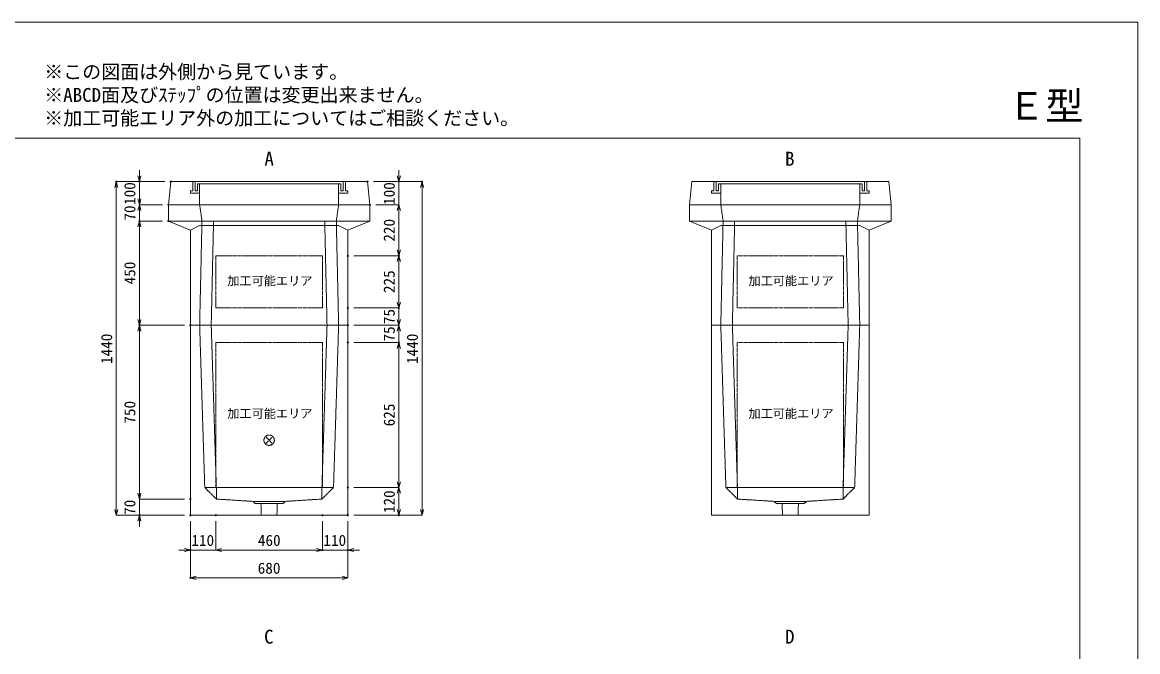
# Model space of a CAD drawing. Units: millimetres, scale not verified. Extents: x -3712 to 3712, y -2625 to 2625.
# Drawn here: x -1103 to 3712, y -91 to 2625 of the extents above; entities that cross this region are included whole.
import ezdxf
from ezdxf.enums import TextEntityAlignment as Align

# ---------------------------------------------------------------- set-up
doc = ezdxf.new("R2010")
doc.units = ezdxf.units.MM
doc.header["$LTSCALE"] = 10
doc.header["$PDMODE"] = 32
doc.header["$PDSIZE"] = 5
doc.linetypes.add('LONG_DASHED1', pattern=[7, 6, -1])
doc.linetypes.add('LONG_DOUBLE_CHAIN', pattern=[21.8, 18, -1, 0.6, -0.6, 0.6, -1])
for name, color, linetype, lineweight in [('0-0_D-TTL', 7, 'Continuous', 9), ('0-1_Defpoints', 7, 'Continuous', 9), ('0-3_D-TTL-TXT', 7, 'Continuous', 9), ('0-4_D-STR-TXT', 7, 'Continuous', 9), ('0-5_D-STR-DIM', 3, 'Continuous', 9), ('0-6_0', 7, 'Continuous', 9), ('0-7_D-STR', 7, 'LONG_DASHED1', 9), ('0-9_D-STR-STR4', 134, 'LONG_DASHED1', 9), ('0-A_D-STR-STR5', 1, 'LONG_DOUBLE_CHAIN', 9)]:
    doc.layers.add(name, color=color, linetype=linetype, lineweight=lineweight)
doc.styles.add('ＭＳ ゴシック', font='')
doc.styles.get('ＭＳ ゴシック').set_extended_font_data('MS Gothic')

# ---------------------------------------------------------------- blocks, each defined once
blk = doc.blocks.new('A$C4DE05FD1')
at = {"layer": '0-0_D-TTL', "color": 134}
for p, q in [((2000, 38000), (57400, 38000)), ((57400, 38000), (57400, 2000))]:
    blk.add_line(p, q, dxfattribs=at)
at = {"layer": '0-1_Defpoints', "color": 134}
for p, q in [((0, 42000), (59400, 42000)), ((59400, 42000), (59400, 0))]:
    blk.add_line(p, q, dxfattribs=at)
at = {"layer": '0-3_D-TTL-TXT', "style": 'ＭＳ ゴシック'}
for s, p in [('※この図面は外側から見ています。', (21630.46, 39907.83)), ('※ABCD面及びｽﾃｯﾌﾟの位置は変更出来ません。', (21630.46, 39107.83)), ('※加工可能エリア外の加工についてはご相談ください。', (21630.46, 38307.83))]:
    blk.add_text(s, height=481.1, dxfattribs=at).set_placement(p, align=Align.BOTTOM_LEFT)
blk = doc.blocks.new('_Open30')
at = {"layer": '0-6_0'}
blk.add_line((0, 0), (-10, 0), dxfattribs=at)
blk.add_lwpolyline([(-10, 2.679), (0, 0), (-10, -2.679)], dxfattribs=at)
blk = doc.blocks.new('A$C31CA379A')
at = {"layer": '0-4_D-STR-TXT', "style": 'ＭＳ ゴシック'}
for s, p in [('A', (-162.94, -1095.26)), ('B', (17819.31, -1095.26)), ('C', (-175.69, -17595.27)), ('D', (17819.31, -17595.27))]:
    blk.add_text(s, height=481.1, dxfattribs=at).set_placement(p, align=Align.BOTTOM_LEFT)
blk = doc.blocks.new('A$C019679C0')
at = {"layer": '0-7_D-STR', "linetype": 'Continuous'}
for p, q in [((-4350, 0), (-4250, 1000)), ((4250, 1000), (-4250, 1000)), ((4350, 0), (4250, 1000)), ((-4350, 0), (4350, 0))]:
    blk.add_line(p, q, dxfattribs=at)
at = {"layer": '0-7_D-STR'}
for p, q in [((-3000, 0), (-3000, 900)), ((3000, 900), (3000, 0))]:
    blk.add_line(p, q, dxfattribs=at)
at = {"layer": '0-9_D-STR-STR4'}
for points in [[(-3300, 1000), (-3300, 600), (-3400, 600), (-3400, 500), (-3000, 500)], [(-3000, 900), (-3100, 900), (-3100, 600), (-3200, 600), (-3200, 1000)], [(3300, 1000), (3300, 600), (3400, 600), (3400, 500), (3000, 500)], [(3100, 900), (3100, 600), (3200, 600), (3200, 1000)], [(-3000, 900), (3000, 900), (3100, 900)]]:
    blk.add_lwpolyline(points, dxfattribs=at)
blk = doc.blocks.new('A$C047E123F')
at = {"layer": '0-7_D-STR', "linetype": 'Continuous'}
for p, q in [((-3400, -8200), (-3400, 0)), ((-3400, 0), (3400, 0)), ((3400, -8200), (3400, 0)), ((-3400, -8200), (3400, -8200))]:
    blk.add_line(p, q, dxfattribs=at)
at = {"layer": '0-7_D-STR'}
for p, q in [((-3000, 0), (-2780, -7000)), ((-2500, 0), (-2280, -7000)), ((2500, 0), (2280, -7000)), ((3000, 0), (2780, -7000)), ((-2280, -7500), (-2780, -7000)), ((-2780, -7000), (2780, -7000)), ((-2280, -7500), (-2280, -7000)), ((2280, -7500), (2780, -7000)), ((2280, -7500), (2280, -7000)), ((-2280, -7500), (-700, -7600)), ((-600, -7690), (-700, -7600)), ((-700, -7600), (700, -7600)), ((-600, -7690), (600, -7690)), ((-336.2, -8200), (-352.5, -7690)), ((336.2, -8200), (352.5, -7690)), ((600, -7690), (700, -7600)), ((2280, -7500), (700, -7600))]:
    blk.add_line(p, q, dxfattribs=at)
at = {"layer": '0-A_D-STR-STR5'}
for p, q in [((2300, -750), (2300, -7000)), ((2300, -7000), (-2300, -7000))]:
    blk.add_line(p, q, dxfattribs=at)
blk.add_lwpolyline([(2300, -750), (-2300, -750), (-2300, -7000)], dxfattribs=at)
blk = doc.blocks.new('A$C5DBD0362')
at = {"layer": '0-7_D-STR', "linetype": 'Continuous'}
for p, q in [((-4350, 5200), (4350, 5200)), ((-4350, 4500), (-4350, 5200)), ((4350, 5200), (4350, 4500)), ((-4350, 4500), (4350, 4500)), ((-3400, 4100), (-4350, 4500)), ((3400, 4100), (4350, 4500)), ((-3400, 4100), (-3000, 4300)), ((-3400, 0), (-3400, 4100)), ((-3000, 4300), (3000, 4300)), ((3400, 4100), (3000, 4300)), ((3400, 0), (3400, 4100)), ((-3400, 0), (3400, 0))]:
    blk.add_line(p, q, dxfattribs=at)
at = {"layer": '0-7_D-STR'}
for p, q in [((-3000, 5200), (-2900, 4500)), ((3000, 5200), (2900, 4500)), ((-2900, 4500), (-3000, 0)), ((-2400, 4500), (-2500, 0)), ((2400, 4500), (2500, 0)), ((2900, 4500), (3000, 0))]:
    blk.add_line(p, q, dxfattribs=at)
at = {"layer": '0-A_D-STR-STR5'}
for p, q in [((2300, 3000), (2300, 750)), ((2300, 750), (-2300, 750))]:
    blk.add_line(p, q, dxfattribs=at)
blk.add_lwpolyline([(2300, 3000), (-2300, 3000), (-2300, 750)], dxfattribs=at)
blk = doc.blocks.new('A$C1C640AAB')
at = {"layer": '0-A_D-STR-STR5'}
for p, q in [((-159.1, -159.1), (159.1, 159.1)), ((-159.1, 159.1), (159.1, -159.1))]:
    blk.add_line(p, q, dxfattribs=at)
blk.add_circle((0, 0), 225, dxfattribs=at)
blk = doc.blocks.new('A$C969f1ab4')
at = {"layer": '0-7_D-STR'}
blk.add_blockref('A$C047E123F', (0, 0), dxfattribs=at)
at = {"layer": '0-A_D-STR-STR5'}
blk.add_blockref('A$C1C640AAB', (0, -4960), dxfattribs=at)

msp = doc.modelspace()

# ---------------------------------------------------------------- linework, layer by layer
at = {"layer": '0-1_Defpoints'}
for p in [(-697.5, 1937.5), (-597.5, 1937.5), (-462.5, 1937.5), (387.5, 1937.5), (522.5, 1937.5), (622.5, 1937.5), (-472.5, 1837.5), (397.5, 1837.5), (-597.5, 1767.5), (-472.5, 1767.5), (302.5, 1617.5), (522.5, 1617.5), (302.5, 1392.5), (302.5, 1392.5), (522.5, 1392.5), (-597.5, 1317.5), (-377.5, 1317.5), (-377.5, 1317.5), (302.5, 1317.5), (302.5, 1242.5), (522.5, 1242.5), (302.5, 617.5), (-377.5, 567.5), (-597.5, 497.5), (-377.5, 497.5), (-377.5, 497.5), (-377.5, 497.5), (-377.5, 497.5), (-267.5, 497.5), (192.5, 497.5), (302.5, 497.5), (302.5, 497.5), (302.5, 497.5), (302.5, 497.5), (522.5, 497.5), (-377.5, 347.5), (192.5, 347.5), (302.5, 347.5), (-377.5, 227.5)]:
    msp.add_point(p, dxfattribs=at)
at = {"layer": '0-5_D-STR-DIM'}
for p, q in [((-597.5, 1962.5), (-597.5, 1987.5)), ((522.5, 1962.5), (522.5, 1987.5)), ((-487.5, 1937.5), (-697.5, 1937.5)), ((-487.5, 1937.5), (-597.5, 1937.5)), ((-597.5, 1837.5), (-597.5, 1937.5)), ((412.5, 1937.5), (522.5, 1937.5)), ((412.5, 1937.5), (622.5, 1937.5)), ((522.5, 1837.5), (522.5, 1937.5)), ((-697.5, 522.5), (-697.5, 1912.5)), ((-597.5, 1862.5), (-597.5, 1887.5)), ((622.5, 522.5), (622.5, 1912.5)), ((-497.5, 1837.5), (-597.5, 1837.5)), ((-597.5, 1837.5), (-597.5, 1767.5)), ((-497.5, 1837.5), (-597.5, 1837.5)), ((422.5, 1837.5), (522.5, 1837.5)), ((422.5, 1837.5), (522.5, 1837.5)), ((-597.5, 1812.5), (-597.5, 1787.5)), ((522.5, 1812.5), (522.5, 1642.5)), ((522.5, 1812.5), (522.5, 1787.5)), ((-497.5, 1767.5), (-597.5, 1767.5)), ((-497.5, 1767.5), (-597.5, 1767.5)), ((-597.5, 1742.5), (-597.5, 1717.5)), ((-597.5, 1342.5), (-597.5, 1742.5)), ((327.5, 1617.5), (522.5, 1617.5)), ((327.5, 1617.5), (522.5, 1617.5)), ((522.5, 1417.5), (522.5, 1592.5)), ((522.5, 1417.5), (522.5, 1442.5)), ((327.5, 1392.5), (522.5, 1392.5)), ((327.5, 1392.5), (522.5, 1392.5)), ((522.5, 1317.5), (522.5, 1392.5)), ((522.5, 1342.5), (522.5, 1367.5)), ((-402.5, 1317.5), (-597.5, 1317.5)), ((-402.5, 1317.5), (-597.5, 1317.5)), ((327.5, 1317.5), (522.5, 1317.5)), ((327.5, 1317.5), (522.5, 1317.5)), ((522.5, 1317.5), (522.5, 1242.5)), ((-597.5, 592.5), (-597.5, 1292.5)), ((522.5, 1292.5), (522.5, 1267.5)), ((327.5, 1242.5), (522.5, 1242.5)), ((327.5, 1242.5), (522.5, 1242.5)), ((522.5, 1217.5), (522.5, 1192.5)), ((522.5, 642.5), (522.5, 1217.5)), ((-597.5, 592.5), (-597.5, 617.5)), ((327.5, 617.5), (522.5, 617.5)), ((327.5, 617.5), (522.5, 617.5)), ((522.5, 592.5), (522.5, 522.5)), ((-402.5, 567.5), (-597.5, 567.5)), ((-402.5, 567.5), (-597.5, 567.5)), ((-597.5, 567.5), (-597.5, 497.5)), ((-402.5, 497.5), (-697.5, 497.5)), ((-402.5, 497.5), (-597.5, 497.5)), ((327.5, 497.5), (522.5, 497.5)), ((327.5, 497.5), (622.5, 497.5)), ((-597.5, 472.5), (-597.5, 447.5)), ((-377.5, 472.5), (-377.5, 347.5)), ((-377.5, 472.5), (-377.5, 227.5)), ((-267.5, 472.5), (-267.5, 347.5)), ((-267.5, 472.5), (-267.5, 347.5)), ((192.5, 472.5), (192.5, 347.5)), ((192.5, 472.5), (192.5, 347.5)), ((302.5, 472.5), (302.5, 347.5)), ((302.5, 472.5), (302.5, 227.5)), ((-402.5, 347.5), (-427.5, 347.5)), ((-267.5, 347.5), (-377.5, 347.5)), ((-242.5, 347.5), (-217.5, 347.5)), ((-242.5, 347.5), (167.5, 347.5)), ((167.5, 347.5), (142.5, 347.5)), ((192.5, 347.5), (302.5, 347.5)), ((327.5, 347.5), (352.5, 347.5)), ((277.5, 227.5), (-352.5, 227.5))]:
    msp.add_line(p, q, dxfattribs=at)

# ---------------------------------------------------------------- block references
at = {"layer": '0-0_D-TTL', "xscale": 0.125, "yscale": 0.125}
msp.add_blockref('A$C4DE05FD1', (-3712.5, -2625), dxfattribs=at)
at = {"layer": '0-4_D-STR-TXT', "xscale": 0.125, "yscale": 0.125}
msp.add_blockref('A$C31CA379A', (-37.5, 2125), dxfattribs=at)
at = {"layer": '0-5_D-STR-DIM', "xscale": 2.5, "yscale": 2.5}
for p, rotation in [((-697.5, 1937.5), 90), ((-597.5, 1937.5), 270), ((522.5, 1937.5), 270), ((622.5, 1937.5), 90), ((-597.5, 1837.5), 270), ((-597.5, 1837.5), 90), ((522.5, 1837.5), 90), ((522.5, 1837.5), 90), ((-597.5, 1767.5), 90), ((-597.5, 1767.5), 90), ((522.5, 1617.5), 270), ((522.5, 1617.5), 90), ((522.5, 1392.5), 270), ((522.5, 1392.5), 270), ((-597.5, 1317.5), 270), ((-597.5, 1317.5), 90), ((522.5, 1317.5), 270), ((522.5, 1317.5), 90), ((522.5, 1242.5), 90), ((522.5, 1242.5), 90), ((522.5, 617.5), 270), ((-597.5, 567.5), 270), ((-597.5, 567.5), 270), ((522.5, 617.5), 90), ((-697.5, 497.5), 270), ((-597.5, 497.5), 90), ((522.5, 497.5), 270), ((622.5, 497.5), 270), ((-267.5, 347.5), 180), ((-267.5, 347.5), 180), ((302.5, 347.5), 180), ((-377.5, 227.5), 180)]:
    msp.add_blockref('_Open30', p, dxfattribs=dict(at, rotation=rotation))
for p in [(-377.5, 347.5), (192.5, 347.5), (192.5, 347.5), (302.5, 227.5)]:
    msp.add_blockref('_Open30', p, dxfattribs=at)
at = {"layer": '0-7_D-STR', "xscale": 0.1, "yscale": 0.1}
for name, p in [('A$C019679C0', (-37.5, 1837.5)), ('A$C019679C0', (2212.5, 1837.5)), ('A$C5DBD0362', (-37.5, 1317.5)), ('A$C5DBD0362', (2212.5, 1317.5)), ('A$C969f1ab4', (-37.5, 1317.5)), ('A$C047E123F', (2212.5, 1317.5))]:
    msp.add_blockref(name, p, dxfattribs=at)

# ---------------------------------------------------------------- texts
at = {"layer": '0-3_D-TTL-TXT', "style": 'ＭＳ ゴシック'}
msp.add_text('Ｅ型', height=120.3, dxfattribs=at).set_placement((3149.68, 2168.18), align=Align.BOTTOM_LEFT)
at = {"layer": '0-5_D-STR-DIM', "style": 'ＭＳ ゴシック'}
for s, p in [('100', (-600.75, 1836.85)), ('100', (519.25, 1836.85)), ('70', (-600.75, 1769.25)), ('220', (519.25, 1678.5)), ('450', (-600.75, 1494)), ('225', (519.25, 1456.65)), ('75', (519.25, 1322.4)), ('75', (519.25, 1247.4)), ('1440', (-700.75, 1150.6)), ('1440', (619.25, 1150.6)), ('750', (-600.75, 893)), ('625', (519.25, 881.4)), ('120', (519.25, 506.85)), ('70', (-600.75, 499.25))]:
    msp.add_text(s, height=48.09, rotation=90, dxfattribs=at).set_placement(p, align=Align.BOTTOM_LEFT)
for s, p in [('110', (-373.15, 350.75)), ('460', (-86, 350.75)), ('110', (196.85, 350.75)), ('680', (-86.75, 230.75))]:
    msp.add_text(s, height=48.09, dxfattribs=at).set_placement(p, align=Align.BOTTOM_LEFT)
at = {"layer": '0-A_D-STR-STR5', "style": 'ＭＳ ゴシック'}
for p in [(-217.98, 1478.66), (2032.02, 1478.66), (-217.98, 906.11), (2032.02, 906.11)]:
    msp.add_text('加工可能エリア', height=38.49, dxfattribs=at).set_placement(p, align=Align.BOTTOM_LEFT)

doc.saveas('drawing.dxf')
